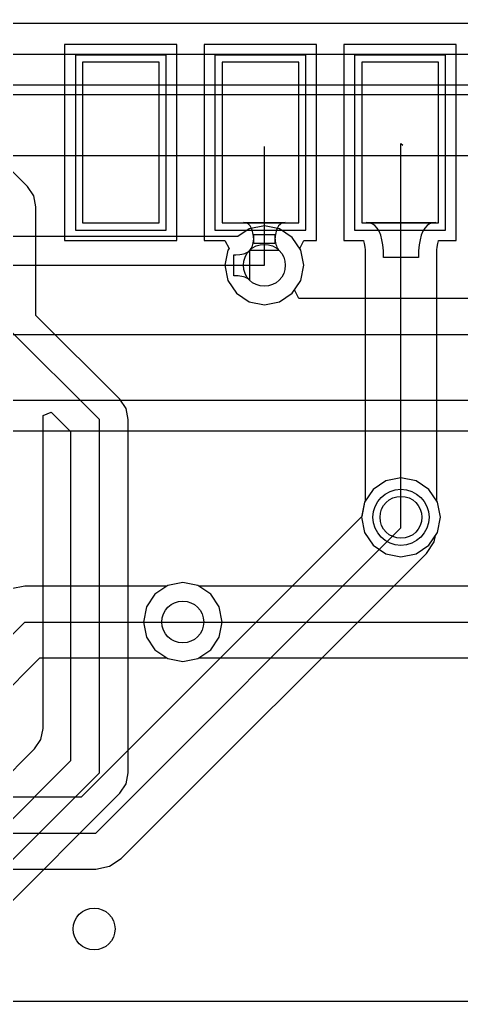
# Model space of a CAD drawing. Header units: millimetres. Extents: x 31.7 to 126, y 35.8 to 88.7.
# Drawn here: x 78.82 to 85.14, y 47.73 to 61.78 of the extents above; entities that cross this region are included whole.
import ezdxf

# ---------------------------------------------------------------- set-up
doc = ezdxf.new("R2010")
doc.units = ezdxf.units.MM
for name, color, linetype in [('BottomLayer', 5, 'Continuous'), ('BottomOverlay', 54, 'Continuous'), ('BottomSolder', 6, 'Continuous'), ('MultiLayer', 9, 'Continuous'), ('TopLayer', 1, 'Continuous'), ('TopOverlay', 2, 'Continuous'), ('TopPaste', 8, 'Continuous'), ('TopSolder', 216, 'Continuous')]:
    doc.layers.add(name, color=color, linetype=linetype)

# ---------------------------------------------------------------- blocks, each defined once
blk = doc.blocks.new('18650____________B_2')
at = {"layer": 'BottomOverlay'}
blk.add_line((-0.469, 22), (76.531, 22), dxfattribs=at)
blk = doc.blocks.new('ESP8266_12F_3')
at = {"layer": 'TopLayer'}
for p, q in [((-1.324, -10.031), (-1.324, -12.331)), ((-0.224, -10.031), (-1.324, -10.031)), ((-0.224, -12.331), (-0.224, -10.031)), ((0.676, -10.031), (0.676, -12.331)), ((1.776, -10.031), (0.676, -10.031)), ((1.776, -12.331), (1.776, -10.031)), ((2.676, -10.031), (2.676, -12.331)), ((3.776, -10.031), (2.676, -10.031)), ((3.776, -12.331), (3.776, -10.031)), ((-1.324, -12.331), (-0.224, -12.331)), ((0.676, -12.331), (1.776, -12.331)), ((2.676, -12.331), (3.776, -12.331))]:
    blk.add_line(p, q, dxfattribs=at)
at = {"layer": 'TopOverlay'}
blk.add_line((8.22, -10.998), (-7.78, -10.998), dxfattribs=at)
at = {"layer": 'TopPaste'}
for p, q in [((-1.324, -10.031), (-1.324, -12.331)), ((-0.224, -10.031), (-1.324, -10.031)), ((-0.224, -12.331), (-0.224, -10.031)), ((0.676, -10.031), (0.676, -12.331)), ((1.776, -10.031), (0.676, -10.031)), ((1.776, -12.331), (1.776, -10.031)), ((2.676, -10.031), (2.676, -12.331)), ((3.776, -10.031), (2.676, -10.031)), ((3.776, -12.331), (3.776, -10.031)), ((-1.324, -12.331), (-0.224, -12.331)), ((0.676, -12.331), (1.776, -12.331)), ((2.676, -12.331), (3.776, -12.331))]:
    blk.add_line(p, q, dxfattribs=at)
at = {"layer": 'TopSolder'}
for p, q in [((-1.426, -9.929), (-1.426, -12.432)), ((-0.123, -9.929), (-1.426, -9.929)), ((-0.123, -12.432), (-0.123, -9.929)), ((0.574, -9.929), (0.574, -12.432)), ((1.877, -9.929), (0.574, -9.929)), ((1.877, -12.432), (1.877, -9.929)), ((2.574, -9.929), (2.574, -12.432)), ((3.877, -9.929), (2.574, -9.929)), ((3.877, -12.432), (3.877, -9.929)), ((-1.426, -12.432), (-0.123, -12.432)), ((0.574, -12.432), (1.877, -12.432)), ((2.574, -12.432), (3.877, -12.432))]:
    blk.add_line(p, q, dxfattribs=at)

msp = doc.modelspace()

# ---------------------------------------------------------------- linework, layer by layer
at = {"layer": 'BottomLayer'}
for p, q in [((102.286, 61.728), (67.491, 61.728)), ((67.31, 61.29), (102.286, 61.29)), ((67.31, 60.853), (102.105, 60.853)), ((82.105, 58.789), (81.942, 58.681)), ((82.321, 58.832), (82.105, 58.789)), ((82.538, 58.789), (82.321, 58.832)), ((82.721, 58.667), (82.538, 58.789)), ((81.931, 58.68), (59.937, 58.68)), ((81.94, 58.68), (81.931, 58.68)), ((81.942, 58.681), (81.94, 58.68)), ((82.843, 58.484), (82.721, 58.667)), ((82.079, 58.456), (82.094, 58.466)), ((82.094, 58.466), (82.107, 58.478)), ((82.107, 58.478), (82.107, 58.058)), ((82.886, 58.268), (82.843, 58.484)), ((81.882, 58.118), (81.882, 58.418)), ((81.882, 58.418), (81.914, 58.418)), ((81.914, 58.418), (81.972, 58.423)), ((81.972, 58.423), (81.998, 58.427)), ((81.998, 58.427), (82.021, 58.433)), ((82.021, 58.433), (82.043, 58.439)), ((82.043, 58.439), (82.062, 58.447)), ((82.062, 58.447), (82.079, 58.456)), ((59.766, 58.268), (82.321, 58.268)), ((82.843, 58.051), (82.886, 58.268)), ((81.944, 58.115), (81.882, 58.118)), ((81.972, 58.112), (81.944, 58.115)), ((81.998, 58.108), (81.972, 58.112)), ((82.021, 58.103), (81.998, 58.108)), ((82.043, 58.096), (82.021, 58.103)), ((82.062, 58.088), (82.043, 58.096)), ((82.079, 58.079), (82.062, 58.088)), ((82.094, 58.069), (82.079, 58.079)), ((82.107, 58.058), (82.094, 58.069)), ((82.754, 57.918), (82.843, 58.051)), ((82.816, 57.791), (82.754, 57.918)), ((86.376, 57.791), (82.816, 57.791)), ((68.631, 57.277), (86.589, 57.277)), ((77.394, 56.337), (93.751, 56.337)), ((77.755, 55.9), (93.57, 55.9)), ((84.061, 55.183), (83.878, 55.06)), ((84.277, 55.226), (84.061, 55.183)), ((84.493, 55.183), (84.277, 55.226)), ((84.677, 55.06), (84.493, 55.183)), ((83.878, 55.06), (83.755, 54.877)), ((84.799, 54.877), (84.677, 55.06)), ((83.755, 54.877), (83.715, 54.673)), ((84.842, 54.661), (84.799, 54.877)), ((83.715, 54.673), (79.696, 50.653)), ((84.277, 54.508), (84.277, 54.661)), ((84.799, 54.445), (84.842, 54.661)), ((79.908, 50.14), (84.277, 54.508)), ((84.752, 54.312), (84.77, 54.401)), ((84.77, 54.401), (84.799, 54.445)), ((84.641, 54.145), (84.752, 54.312)), ((80.272, 49.776), (84.641, 54.145)), ((80.937, 53.684), (80.925, 53.676)), ((81.153, 53.727), (80.937, 53.684)), ((81.369, 53.684), (81.153, 53.727)), ((81.552, 53.562), (81.369, 53.684)), ((78.892, 53.676), (78.696, 53.637)), ((80.925, 53.676), (78.892, 53.676)), ((81.675, 53.378), (81.552, 53.562)), ((81.718, 53.162), (81.675, 53.378)), ((77.038, 51.308), (78.892, 53.162)), ((78.892, 53.162), (81.153, 53.162)), ((81.675, 52.946), (81.718, 53.162)), ((81.552, 52.763), (81.675, 52.946)), ((81.369, 52.64), (81.552, 52.763)), ((77.402, 50.945), (79.105, 52.648)), ((79.105, 52.648), (80.925, 52.648)), ((80.925, 52.648), (80.937, 52.64)), ((80.937, 52.64), (81.153, 52.597)), ((81.153, 52.597), (81.369, 52.64)), ((79.696, 50.653), (72.085, 50.653)), ((72.085, 50.14), (79.908, 50.14)), ((80.105, 49.665), (80.272, 49.776)), ((72.298, 49.626), (79.908, 49.626)), ((79.908, 49.626), (80.105, 49.665))]:
    msp.add_line(p, q, dxfattribs=at)
for centre in [(82.321, 58.268), (84.277, 54.661), (81.153, 53.162), (79.883, 48.768)]:
    msp.add_circle(centre, 0.3, dxfattribs=at)
at = {"layer": 'BottomSolder'}
msp.add_circle((84.277, 54.661), 0.402, dxfattribs=at)
at = {"layer": 'MultiLayer'}
for centre in [(82.321, 58.268), (84.277, 54.661), (81.153, 53.162), (79.883, 48.768)]:
    msp.add_circle(centre, 0.3, dxfattribs=at)
at = {"layer": 'TopLayer'}
for p, q in [((78.93, 59.397), (76.542, 61.785)), ((81.069, 61.429), (79.461, 61.429)), ((79.461, 61.429), (79.461, 58.621)), ((81.069, 58.621), (81.069, 61.429)), ((83.069, 61.429), (81.461, 61.429)), ((81.461, 61.429), (81.461, 58.621)), ((83.069, 58.621), (83.069, 61.429)), ((85.069, 61.429), (83.461, 61.429)), ((83.461, 61.429), (83.461, 58.621)), ((85.069, 58.621), (85.069, 61.429)), ((84.277, 60.013), (84.303, 59.987)), ((84.277, 54.661), (84.277, 60.013)), ((82.321, 58.268), (82.321, 59.968)), ((79.019, 59.263), (78.93, 59.397)), ((79.05, 59.106), (79.019, 59.263)), ((79.05, 57.551), (79.05, 59.106)), ((82.05, 58.878), (82.021, 58.881)), ((82.021, 58.881), (82.621, 58.881)), ((82.075, 58.869), (82.05, 58.878)), ((82.098, 58.854), (82.075, 58.869)), ((82.117, 58.832), (82.098, 58.854)), ((82.134, 58.805), (82.117, 58.832)), ((82.147, 58.772), (82.134, 58.805)), ((82.158, 58.732), (82.147, 58.772)), ((82.495, 58.772), (82.485, 58.732)), ((82.509, 58.805), (82.495, 58.772)), ((82.525, 58.832), (82.509, 58.805)), ((82.545, 58.854), (82.525, 58.832)), ((82.567, 58.869), (82.545, 58.854)), ((82.593, 58.878), (82.567, 58.869)), ((82.621, 58.881), (82.593, 58.878)), ((83.825, 58.876), (83.777, 58.881)), ((83.777, 58.881), (84.777, 58.881)), ((83.867, 58.861), (83.825, 58.876)), ((83.905, 58.836), (83.867, 58.861)), ((83.937, 58.8), (83.905, 58.836)), ((83.965, 58.755), (83.937, 58.8)), ((83.987, 58.7), (83.965, 58.755)), ((84.59, 58.755), (84.567, 58.7)), ((84.617, 58.8), (84.59, 58.755)), ((84.65, 58.836), (84.617, 58.8)), ((84.687, 58.861), (84.65, 58.836)), ((84.73, 58.876), (84.687, 58.861)), ((84.777, 58.881), (84.73, 58.876)), ((79.461, 58.621), (81.069, 58.621)), ((81.461, 58.621), (81.756, 58.621)), ((81.756, 58.621), (81.816, 58.509)), ((82.165, 58.687), (82.158, 58.732)), ((82.162, 58.591), (82.166, 58.617)), ((82.17, 58.635), (82.165, 58.687)), ((82.166, 58.617), (82.169, 58.645)), ((82.169, 58.645), (82.171, 58.707)), ((82.171, 58.578), (82.17, 58.635)), ((82.171, 58.707), (82.471, 58.707)), ((82.471, 58.707), (82.472, 58.675)), ((82.473, 58.635), (82.471, 58.578)), ((82.472, 58.675), (82.477, 58.617)), ((82.477, 58.687), (82.473, 58.635)), ((82.485, 58.732), (82.477, 58.687)), ((82.477, 58.617), (82.481, 58.591)), ((82.827, 58.509), (82.886, 58.621)), ((82.886, 58.621), (83.069, 58.621)), ((83.461, 58.621), (83.74, 58.621)), ((83.74, 58.621), (83.741, 58.617)), ((83.741, 58.617), (83.751, 58.58)), ((84.005, 58.634), (83.987, 58.7)), ((84.017, 58.559), (84.005, 58.634)), ((84.55, 58.634), (84.537, 58.559)), ((84.567, 58.7), (84.55, 58.634)), ((84.803, 58.58), (84.813, 58.617)), ((84.813, 58.617), (84.815, 58.621)), ((84.815, 58.621), (85.069, 58.621)), ((81.8, 58.484), (81.757, 58.268)), ((81.816, 58.509), (81.8, 58.484)), ((82.111, 58.482), (82.123, 58.495)), ((82.531, 58.482), (82.111, 58.482)), ((82.123, 58.495), (82.133, 58.51)), ((82.133, 58.51), (82.142, 58.527)), ((82.142, 58.527), (82.15, 58.546)), ((82.15, 58.546), (82.156, 58.568)), ((82.156, 58.568), (82.162, 58.591)), ((82.471, 58.578), (82.171, 58.578)), ((82.481, 58.591), (82.486, 58.568)), ((82.486, 58.568), (82.493, 58.546)), ((82.493, 58.546), (82.501, 58.527)), ((82.501, 58.527), (82.51, 58.51)), ((82.51, 58.51), (82.52, 58.495)), ((82.52, 58.495), (82.531, 58.482)), ((82.843, 58.484), (82.827, 58.509)), ((82.886, 58.268), (82.843, 58.484)), ((83.751, 58.58), (83.76, 58.526)), ((83.76, 58.526), (83.763, 58.489)), ((83.763, 58.489), (83.763, 54.889)), ((84.025, 58.473), (84.017, 58.559)), ((84.027, 58.378), (84.025, 58.473)), ((84.53, 58.473), (84.527, 58.378)), ((84.537, 58.559), (84.53, 58.473)), ((84.791, 58.489), (84.794, 58.526)), ((84.791, 54.889), (84.791, 58.489)), ((84.794, 58.526), (84.803, 58.58)), ((84.527, 58.378), (84.027, 58.378)), ((81.757, 58.268), (81.8, 58.051)), ((82.843, 58.051), (82.886, 58.268)), ((81.8, 58.051), (81.922, 57.868)), ((82.721, 57.868), (82.843, 58.051)), ((81.922, 57.868), (82.105, 57.746)), ((82.538, 57.746), (82.721, 57.868)), ((82.105, 57.746), (82.321, 57.703)), ((82.321, 57.703), (82.538, 57.746)), ((80.25, 56.351), (79.05, 57.551)), ((78.638, 57.38), (79.959, 56.059)), ((80.34, 56.217), (80.25, 56.351)), ((80.371, 56.059), (80.34, 56.217)), ((79.152, 56.118), (79.269, 56.167)), ((79.152, 51.638), (79.152, 56.118)), ((79.269, 56.167), (79.547, 55.889)), ((79.959, 51.003), (79.959, 56.059)), ((80.371, 51.003), (80.371, 56.059)), ((79.547, 55.889), (79.547, 51.174)), ((83.755, 54.877), (83.712, 54.661)), ((83.763, 54.889), (83.755, 54.877)), ((84.799, 54.877), (84.791, 54.889)), ((84.842, 54.661), (84.799, 54.877)), ((83.712, 54.661), (83.755, 54.445)), ((84.799, 54.445), (84.842, 54.661)), ((83.755, 54.445), (83.878, 54.261)), ((84.677, 54.261), (84.799, 54.445)), ((83.878, 54.261), (84.061, 54.139)), ((84.493, 54.139), (84.677, 54.261)), ((84.061, 54.139), (84.277, 54.096)), ((84.277, 54.096), (84.493, 54.139)), ((80.937, 53.684), (80.754, 53.562)), ((81.153, 53.727), (80.937, 53.684)), ((81.369, 53.684), (81.153, 53.727)), ((81.381, 53.676), (81.369, 53.684)), ((80.754, 53.562), (80.631, 53.378)), ((85.868, 53.676), (81.381, 53.676)), ((80.631, 53.378), (80.588, 53.162)), ((80.588, 53.162), (80.631, 52.946)), ((81.153, 53.162), (86.081, 53.162)), ((80.631, 52.946), (80.754, 52.763)), ((80.754, 52.763), (80.937, 52.64)), ((80.937, 52.64), (81.153, 52.597)), ((81.153, 52.597), (81.369, 52.64)), ((81.369, 52.64), (81.381, 52.648)), ((81.381, 52.648), (86.081, 52.648)), ((79.121, 51.481), (79.152, 51.638)), ((79.031, 51.347), (79.121, 51.481)), ((77.73, 50.046), (79.031, 51.347)), ((79.547, 51.174), (77.123, 48.749)), ((77.293, 48.337), (79.959, 51.003)), ((80.34, 50.846), (80.371, 51.003)), ((80.25, 50.712), (80.34, 50.846)), ((77.585, 48.046), (80.25, 50.712)), ((86.769, 47.732), (76.524, 47.732))]:
    msp.add_line(p, q, dxfattribs=at)
for centre in [(82.321, 58.268), (84.277, 54.661), (81.153, 53.162), (79.883, 48.768)]:
    msp.add_circle(centre, 0.3, dxfattribs=at)
at = {"layer": 'TopSolder'}
msp.add_circle((84.277, 54.661), 0.402, dxfattribs=at)

# ---------------------------------------------------------------- block references
for name, p, rotation in [('18650____________B_2', (40.283, 38.715), 360), ('ESP8266_12F_3', (83.491, 48.844), 180)]:
    msp.add_blockref(name, p, dxfattribs=dict(rotation=rotation))

doc.saveas('drawing.dxf')
